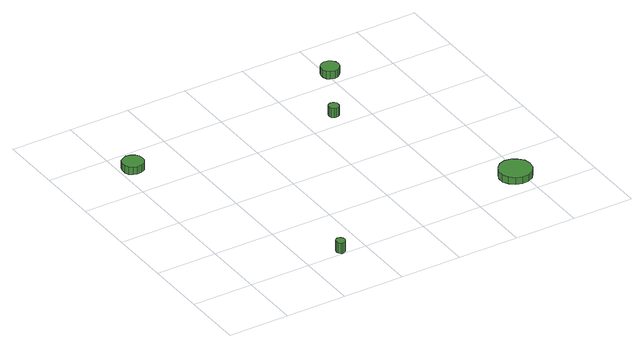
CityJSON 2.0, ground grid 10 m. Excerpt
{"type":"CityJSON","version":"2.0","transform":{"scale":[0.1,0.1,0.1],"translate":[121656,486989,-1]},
"CityObjects":{
"tree1":{"type":"SolitaryVegetationObject","attributes":{"function":"something"},"geometry":[{"type":"MultiSurface","lod":"1","boundaries":[[[0,1,2,3,4,5,6,7,8,9,10,11,12,13,14]],[[15,16,17,18,19,20,21,22,23,24,25,26,27,28,29]],[[0,29,28,1]],[[1,28,27,2]],[[2,27,26,3]],[[3,26,25,4]],[[4,25,24,5]],[[5,24,23,6]],[[6,23,22,7]],[[7,22,21,8]],[[8,21,20,9]],[[9,20,19,10]],[[10,19,18,11]],[[11,18,17,12]],[[12,17,16,13]],[[13,16,15,14]],[[14,15,29,0]]]}]},
"tree2":{"type":"SolitaryVegetationObject","attributes":{"function":"something"},"geometry":[{"type":"MultiSurface","lod":"1","boundaries":[[[30,31,32,33,34,35,36,37,38,39,40,41,42,43,44]],[[45,46,47,48,49,50,51,52,53,54,55,56,57,58,59]],[[30,59,58,31]],[[31,58,57,32]],[[32,57,56,33]],[[33,56,55,34]],[[34,55,54,35]],[[35,54,53,36]],[[36,53,52,37]],[[37,52,51,38]],[[38,51,50,39]],[[39,50,49,40]],[[40,49,48,41]],[[41,48,47,42]],[[42,47,46,43]],[[43,46,45,44]],[[44,45,59,30]]]}]},
"tree3":{"type":"SolitaryVegetationObject","attributes":{"function":"something"},"geometry":[{"type":"MultiSurface","lod":"1","boundaries":[[[60,61,62,63,64,65,66,67,68,69,70,71,72,73,74]],[[75,76,77,78,79,80,81,82,83,84,85,86,87,88,89]],[[60,89,88,61]],[[61,88,87,62]],[[62,87,86,63]],[[63,86,85,64]],[[64,85,84,65]],[[65,84,83,66]],[[66,83,82,67]],[[67,82,81,68]],[[68,81,80,69]],[[69,80,79,70]],[[70,79,78,71]],[[71,78,77,72]],[[72,77,76,73]],[[73,76,75,74]],[[74,75,89,60]]]}]},
"tree4":{"type":"SolitaryVegetationObject","attributes":{"function":"something"},"geometry":[{"type":"MultiSurface","lod":"1","boundaries":[[[90,91,92,93,94,95,96,97,98,99,100,101,102,103,104]],[[105,106,107,108,109,110,111,112,113,114,115,116,117,118,119]],[[90,119,118,91]],[[91,118,117,92]],[[92,117,116,93]],[[93,116,115,94]],[[94,115,114,95]],[[95,114,113,96]],[[96,113,112,97]],[[97,112,111,98]],[[98,111,110,99]],[[99,110,109,100]],[[100,109,108,101]],[[101,108,107,102]],[[102,107,106,103]],[[103,106,105,104]],[[104,105,119,90]]]}]},
"tree5":{"type":"SolitaryVegetationObject","attributes":{"function":"something"},"geometry":[{"type":"MultiSurface","lod":"1","boundaries":[[[120,121,122,123,124,125,126,127,128,129,130,131,132,133,134]],[[135,136,137,138,139,140,141,142,143,144,145,146,147,148,149]],[[120,149,148,121]],[[121,148,147,122]],[[122,147,146,123]],[[123,146,145,124]],[[124,145,144,125]],[[125,144,143,126]],[[126,143,142,127]],[[127,142,141,128]],[[128,141,140,129]],[[129,140,139,130]],[[130,139,138,131]],[[131,138,137,132]],[[132,137,136,133]],[[133,136,135,134]],[[134,135,149,120]]]}]},
"tree6":{"type":"SolitaryVegetationObject","attributes":{"function":"something"}}
},
"vertices":[
[38,361,19],[37,368,19],[33,373,19],[26,377,19],[19,378,19],[13,375,19],[7,371,19],[5,364,19],[5,357,19],[7,351,19],[13,346,19],[19,344,19],[26,345,19],[33,348,19],[37,354,19],[37,354,6],[33,348,6],[26,345,6],[19,344,6],[13,346,6],[7,351,6],[5,357,6],[5,364,6],[7,371,6],[13,375,6],[19,378,6],[26,377,6],[33,373,6],[37,368,6],[38,361,6],
[169,8,24],[168,11,24],[166,14,24],[164,16,24],[160,16,24],[157,15,24],[155,13,24],[154,10,24],[154,7,24],[155,4,24],[157,1,24],[160,0,24],[164,1,24],[166,2,24],[168,5,24],[168,5,6],[166,2,6],[164,1,6],[160,0,6],[157,1,6],[155,4,6],[154,7,6],[154,10,6],[155,13,6],[157,15,6],[160,16,6],[164,16,6],[166,14,6],[168,11,6],[169,8,6],
[358,327,22],[358,331,22],[356,334,22],[353,335,22],[349,336,22],[346,335,22],[343,332,22],[342,329,22],[342,326,22],[343,322,22],[346,320,22],[349,319,22],[353,319,22],[356,321,22],[358,324,22],[358,324,6],[356,321,6],[353,319,6],[349,319,6],[346,320,6],[343,322,6],[342,326,6],[342,329,6],[343,332,6],[346,335,6],[349,336,6],[353,335,6],[356,334,6],[358,331,6],[358,327,6],
[515,45,18],[513,56,18],[506,64,18],[497,70,18],[486,71,18],[476,68,18],[468,60,18],[463,50,18],[463,39,18],[468,30,18],[476,22,18],[486,19,18],[497,20,18],[506,25,18],[513,34,18],[513,34,6],[506,25,6],[497,20,6],[486,19,6],[476,22,6],[468,30,6],[463,39,6],[463,50,6],[468,60,6],[476,68,6],[486,71,6],[497,70,6],[506,64,6],[513,56,6],[515,45,6],
[421,426,18],[420,432,18],[416,437,18],[411,440,18],[405,441,18],[399,439,18],[394,435,18],[392,429,18],[392,423,18],[394,417,18],[399,413,18],[405,411,18],[411,412,18],[416,415,18],[420,420,18],[420,420,5],[416,415,5],[411,412,5],[405,411,5],[399,413,5],[394,417,5],[392,423,5],[392,429,5],[394,435,5],[399,439,5],[405,441,5],[411,440,5],[416,437,5],[420,432,5],[421,426,5]
]}
